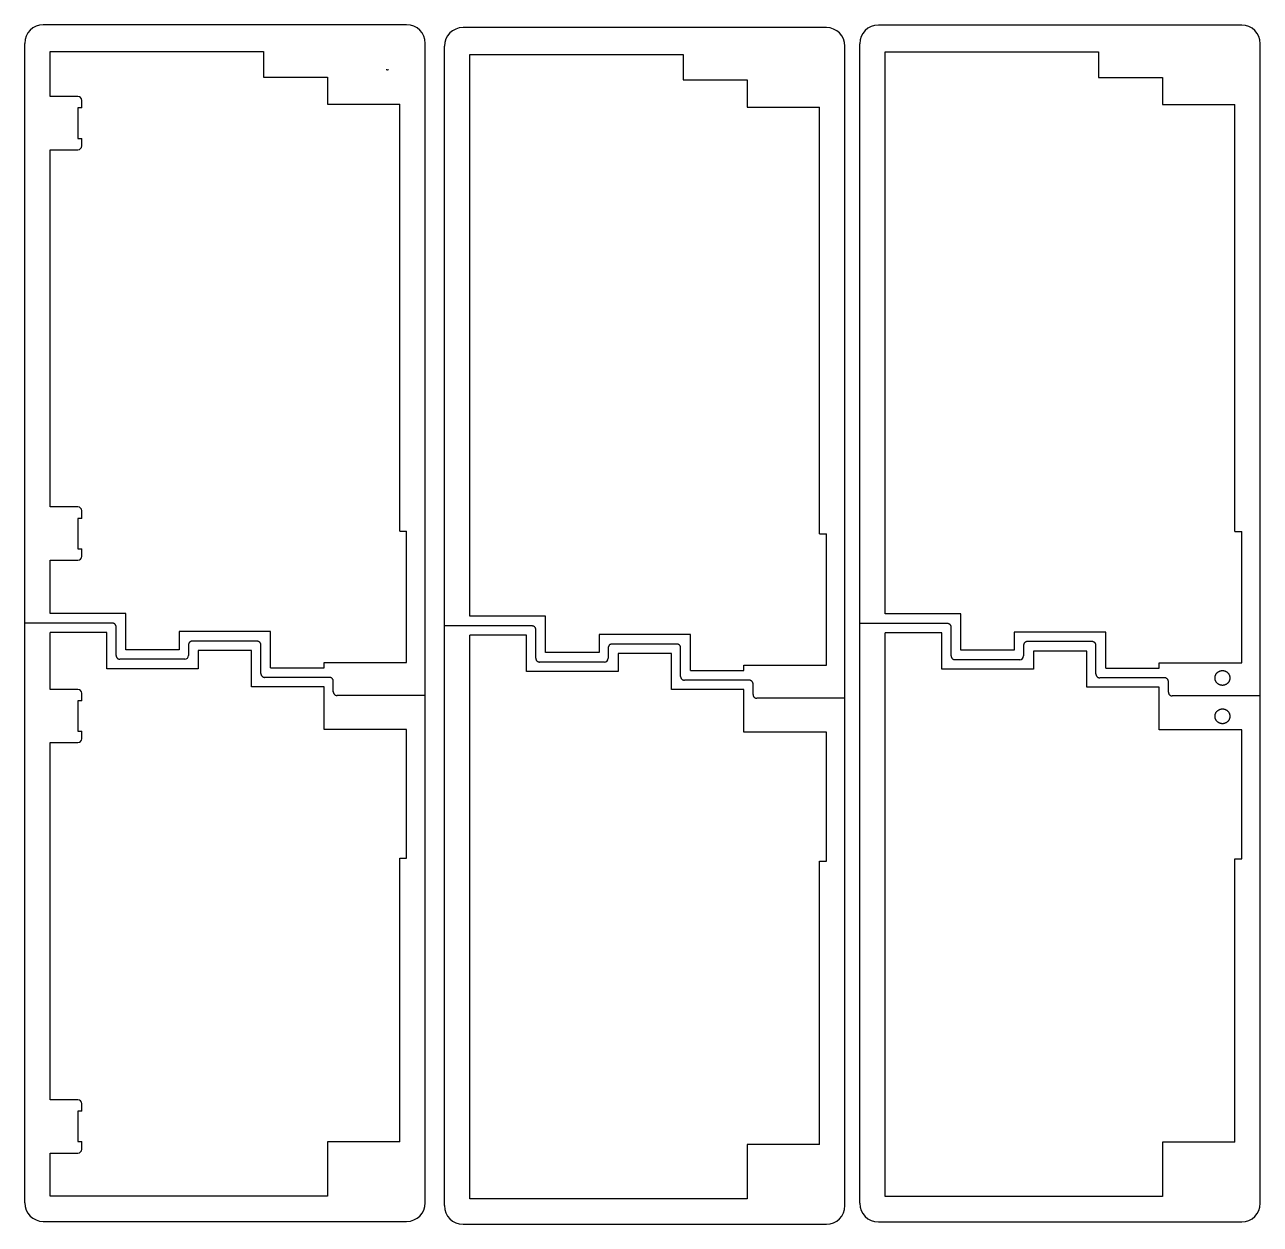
# Model space of a CAD drawing. Extents: x 13 to 658, y -398 to -13.
# Drawn here: x 333.2 to 658.4, y -329.5 to -13.8 of the extents above; entities that cross this region are included whole.
import ezdxf

# ---------------------------------------------------------------- set-up
doc = ezdxf.new("R2010")
doc.units = 0
doc.layers.add('BLACK', color=7, linetype='CONTINUOUS')

msp = doc.modelspace()

# ---------------------------------------------------------------- linework, layer by layer
at = {"layer": 'BLACK', "linetype": 'CONTINUOUS'}
for p, q in [((433.746, -13.81), (338.146, -13.81)), ((544.205, -14.554), (448.605, -14.554)), ((653.503, -13.919), (557.903, -13.919)), ((333.246, -171.259), (333.246, -18.71)), ((438.646, -190.309), (438.646, -18.71)), ((443.705, -172.003), (443.705, -19.454)), ((549.105, -191.053), (549.105, -19.454)), ((553.003, -171.368), (553.003, -18.819)), ((658.403, -190.418), (658.403, -18.819)), ((339.921, -20.861), (396.066, -20.861)), ((339.921, -32.712), (339.921, -20.861)), ((396.066, -20.861), (396.066, -27.582)), ((450.38, -169.481), (450.38, -21.605)), ((450.38, -21.605), (506.525, -21.605)), ((506.525, -21.605), (506.525, -28.326)), ((559.678, -168.846), (559.678, -20.97)), ((559.678, -20.97), (615.823, -20.97)), ((615.823, -20.97), (615.823, -27.691)), ((428.485, -25.719), (428.395, -25.708)), ((428.581, -25.726), (428.485, -25.719)), ((428.68, -25.729), (428.581, -25.726)), ((428.697, -25.729), (428.68, -25.729)), ((428.797, -25.725), (428.697, -25.729)), ((428.889, -25.718), (428.797, -25.725)), ((428.978, -25.706), (428.889, -25.718)), ((396.066, -27.582), (412.919, -27.582)), ((412.919, -27.582), (412.919, -34.724)), ((506.525, -28.326), (523.378, -28.326)), ((523.378, -28.326), (523.378, -35.468)), ((615.823, -27.691), (632.676, -27.691)), ((632.676, -27.691), (632.676, -34.833)), ((347.246, -32.712), (339.921, -32.712)), ((348.246, -35.712), (347.246, -35.712)), ((347.246, -35.712), (347.246, -43.712)), ((348.246, -35.712), (348.246, -33.712)), ((412.919, -34.724), (431.969, -34.724)), ((431.969, -147.071), (431.969, -34.724)), ((523.378, -35.468), (542.428, -35.468)), ((542.428, -147.815), (542.428, -35.468)), ((632.676, -34.833), (651.726, -34.833)), ((651.726, -147.18), (651.726, -34.833)), ((347.246, -43.712), (348.246, -43.712)), ((348.246, -45.712), (348.246, -43.712)), ((339.921, -140.712), (339.921, -46.712)), ((339.921, -46.712), (347.246, -46.712)), ((347.246, -140.712), (339.921, -140.712)), ((348.246, -143.712), (348.246, -141.712)), ((348.246, -143.712), (347.246, -143.712)), ((347.246, -143.712), (347.246, -151.712)), ((431.969, -147.071), (433.746, -147.071)), ((433.746, -181.618), (433.746, -147.071)), ((542.428, -147.815), (544.205, -147.815)), ((544.205, -182.362), (544.205, -147.815)), ((651.726, -147.18), (653.503, -147.18)), ((653.503, -181.727), (653.503, -147.18)), ((347.246, -151.712), (348.246, -151.712)), ((348.246, -153.712), (348.246, -151.712)), ((339.921, -154.712), (347.246, -154.712)), ((339.921, -168.737), (339.921, -154.712)), ((359.871, -168.737), (339.921, -168.737)), ((359.871, -178.262), (359.871, -168.737)), ((579.628, -168.846), (559.678, -168.846)), ((579.628, -178.371), (579.628, -168.846)), ((356.3, -171.259), (333.246, -171.259)), ((333.246, -323.812), (333.246, -171.259)), ((356.362, -171.258), (356.301, -171.256)), ((356.453, -171.268), (356.362, -171.258)), ((356.537, -171.284), (356.453, -171.268)), ((356.617, -171.307), (356.537, -171.284)), ((356.69, -171.335), (356.617, -171.307)), ((356.758, -171.367), (356.69, -171.335)), ((356.825, -171.404), (356.758, -171.367)), ((356.887, -171.446), (356.825, -171.404)), ((356.947, -171.493), (356.887, -171.446)), ((357, -171.541), (356.947, -171.493)), ((357.049, -171.593), (357, -171.541)), ((357.095, -171.648), (357.049, -171.593)), ((357.137, -171.707), (357.095, -171.648)), ((357.176, -171.771), (357.137, -171.707)), ((357.21, -171.84), (357.176, -171.771)), ((357.24, -171.911), (357.21, -171.84)), ((357.264, -171.987), (357.24, -171.911)), ((357.284, -172.069), (357.264, -171.987)), ((357.296, -172.157), (357.284, -172.069)), ((357.301, -172.256), (357.296, -172.157)), ((357.301, -179.783), (357.301, -172.257)), ((443.705, -324.556), (443.705, -172.003)), ((466.76, -172.003), (443.705, -172.003)), ((470.33, -169.481), (450.38, -169.481)), ((466.821, -172.002), (466.76, -172)), ((466.912, -172.012), (466.821, -172.002)), ((466.996, -172.028), (466.912, -172.012)), ((467.076, -172.051), (466.996, -172.028)), ((467.149, -172.079), (467.076, -172.051)), ((467.218, -172.111), (467.149, -172.079)), ((467.284, -172.148), (467.218, -172.111)), ((467.346, -172.19), (467.284, -172.148)), ((467.406, -172.237), (467.346, -172.19)), ((467.459, -172.285), (467.406, -172.237)), ((467.509, -172.337), (467.459, -172.285)), ((470.33, -179.006), (470.33, -169.481)), ((553.003, -323.921), (553.003, -171.368)), ((576.058, -171.368), (553.003, -171.368)), ((576.119, -171.367), (576.059, -171.365)), ((576.21, -171.377), (576.119, -171.367)), ((576.294, -171.393), (576.21, -171.377)), ((576.374, -171.416), (576.294, -171.393)), ((576.447, -171.444), (576.374, -171.416)), ((576.516, -171.476), (576.447, -171.444)), ((576.582, -171.513), (576.516, -171.476)), ((576.644, -171.555), (576.582, -171.513)), ((576.704, -171.602), (576.644, -171.555)), ((576.757, -171.65), (576.704, -171.602)), ((576.807, -171.702), (576.757, -171.65)), ((576.852, -171.757), (576.807, -171.702)), ((576.894, -171.816), (576.852, -171.757)), ((576.933, -171.88), (576.894, -171.816)), ((576.968, -171.949), (576.933, -171.88)), ((576.997, -172.02), (576.968, -171.949)), ((577.022, -172.096), (576.997, -172.02)), ((577.041, -172.178), (577.022, -172.096)), ((577.054, -172.266), (577.041, -172.178)), ((577.059, -172.365), (577.054, -172.266)), ((354.869, -173.737), (339.921, -173.737)), ((339.921, -188.712), (339.921, -173.737)), ((354.869, -183.262), (354.869, -173.737)), ((373.919, -173.5), (373.919, -178.262)), ((397.971, -173.5), (373.919, -173.5)), ((397.971, -183.025), (397.971, -173.5)), ((450.38, -322.781), (450.38, -174.481)), ((465.328, -174.481), (450.38, -174.481)), ((465.328, -184.006), (465.328, -174.481)), ((467.554, -172.392), (467.509, -172.337)), ((467.596, -172.451), (467.554, -172.392)), ((467.635, -172.515), (467.596, -172.451)), ((467.67, -172.584), (467.635, -172.515)), ((467.699, -172.655), (467.67, -172.584)), ((467.724, -172.731), (467.699, -172.655)), ((467.743, -172.813), (467.724, -172.731)), ((467.756, -172.901), (467.743, -172.813)), ((467.76, -173), (467.756, -172.901)), ((467.76, -180.527), (467.76, -173.001)), ((508.43, -174.244), (484.378, -174.244)), ((484.378, -174.244), (484.378, -179.006)), ((508.43, -183.769), (508.43, -174.244)), ((559.678, -322.146), (559.678, -173.846)), ((574.626, -173.846), (559.678, -173.846)), ((574.626, -183.371), (574.626, -173.846)), ((577.059, -179.892), (577.059, -172.366)), ((617.728, -173.609), (593.676, -173.609)), ((593.676, -173.609), (593.676, -178.371)), ((617.728, -183.134), (617.728, -173.609)), ((373.919, -178.262), (359.871, -178.262)), ((376.348, -177.022), (376.348, -179.784)), ((376.351, -176.955), (376.349, -177.02)), ((376.361, -176.864), (376.351, -176.955)), ((376.377, -176.78), (376.361, -176.864)), ((376.401, -176.7), (376.377, -176.78)), ((376.429, -176.626), (376.401, -176.7)), ((376.462, -176.558), (376.429, -176.626)), ((376.498, -176.494), (376.462, -176.558)), ((376.539, -176.433), (376.498, -176.494)), ((376.584, -176.376), (376.539, -176.433)), ((376.632, -176.323), (376.584, -176.376)), ((376.683, -176.274), (376.632, -176.323)), ((376.739, -176.227), (376.683, -176.274)), ((376.799, -176.185), (376.739, -176.227)), ((376.863, -176.146), (376.799, -176.185)), ((376.93, -176.112), (376.863, -176.146)), ((377.002, -176.082), (376.93, -176.112)), ((377.08, -176.057), (377.002, -176.082)), ((377.161, -176.038), (377.08, -176.057)), ((377.252, -176.025), (377.161, -176.038)), ((377.349, -176.02), (377.252, -176.025)), ((394.4, -176.021), (377.347, -176.021)), ((378.921, -178.499), (378.921, -183.262)), ((392.969, -178.499), (378.921, -178.499)), ((392.969, -188.024), (392.969, -178.499)), ((394.462, -176.022), (394.401, -176.02)), ((394.553, -176.032), (394.462, -176.022)), ((394.637, -176.048), (394.553, -176.032)), ((394.717, -176.071), (394.637, -176.048)), ((394.79, -176.099), (394.717, -176.071)), ((394.859, -176.131), (394.79, -176.099)), ((394.925, -176.168), (394.859, -176.131)), ((394.987, -176.21), (394.925, -176.168)), ((395.047, -176.257), (394.987, -176.21)), ((395.1, -176.305), (395.047, -176.257)), ((395.149, -176.357), (395.1, -176.305)), ((395.195, -176.412), (395.149, -176.357)), ((395.237, -176.471), (395.195, -176.412)), ((395.276, -176.535), (395.237, -176.471)), ((395.311, -176.604), (395.276, -176.535)), ((395.34, -176.675), (395.311, -176.604)), ((395.365, -176.751), (395.34, -176.675)), ((395.384, -176.833), (395.365, -176.751)), ((395.397, -176.921), (395.384, -176.833)), ((395.401, -177.02), (395.397, -176.921)), ((395.401, -184.548), (395.401, -177.022)), ((486.807, -177.766), (486.807, -180.528)), ((486.81, -177.699), (486.808, -177.764)), ((486.82, -177.608), (486.81, -177.699)), ((486.837, -177.524), (486.82, -177.608)), ((486.86, -177.444), (486.837, -177.524)), ((486.889, -177.37), (486.86, -177.444)), ((486.921, -177.302), (486.889, -177.37)), ((486.958, -177.238), (486.921, -177.302)), ((486.999, -177.177), (486.958, -177.238)), ((487.043, -177.12), (486.999, -177.177)), ((487.091, -177.067), (487.043, -177.12)), ((487.143, -177.018), (487.091, -177.067)), ((487.198, -176.971), (487.143, -177.018)), ((487.258, -176.929), (487.198, -176.971)), ((487.323, -176.89), (487.258, -176.929)), ((487.389, -176.856), (487.323, -176.89)), ((487.462, -176.826), (487.389, -176.856)), ((487.539, -176.801), (487.462, -176.826)), ((487.621, -176.782), (487.539, -176.801)), ((487.711, -176.769), (487.621, -176.782)), ((487.808, -176.764), (487.711, -176.769)), ((504.86, -176.765), (487.806, -176.765)), ((504.921, -176.766), (504.861, -176.764)), ((505.012, -176.776), (504.921, -176.766)), ((505.096, -176.792), (505.012, -176.776)), ((505.176, -176.815), (505.096, -176.792)), ((505.249, -176.843), (505.176, -176.815)), ((505.318, -176.875), (505.249, -176.843)), ((505.384, -176.912), (505.318, -176.875)), ((505.446, -176.954), (505.384, -176.912)), ((505.506, -177.001), (505.446, -176.954)), ((505.559, -177.049), (505.506, -177.001)), ((505.609, -177.101), (505.559, -177.049)), ((505.654, -177.156), (505.609, -177.101)), ((505.696, -177.215), (505.654, -177.156)), ((505.735, -177.279), (505.696, -177.215)), ((505.77, -177.348), (505.735, -177.279)), ((505.799, -177.419), (505.77, -177.348)), ((505.824, -177.495), (505.799, -177.419)), ((505.843, -177.577), (505.824, -177.495)), ((505.856, -177.665), (505.843, -177.577)), ((505.861, -177.764), (505.856, -177.665)), ((505.86, -185.292), (505.86, -177.766)), ((593.676, -178.371), (579.628, -178.371)), ((596.105, -177.131), (596.105, -179.893)), ((596.108, -177.064), (596.106, -177.129)), ((596.118, -176.973), (596.108, -177.064)), ((596.135, -176.889), (596.118, -176.973)), ((596.158, -176.809), (596.135, -176.889)), ((596.187, -176.735), (596.158, -176.809)), ((596.219, -176.667), (596.187, -176.735)), ((596.256, -176.603), (596.219, -176.667)), ((596.297, -176.542), (596.256, -176.603)), ((596.342, -176.485), (596.297, -176.542)), ((596.39, -176.432), (596.342, -176.485)), ((596.441, -176.383), (596.39, -176.432)), ((596.497, -176.336), (596.441, -176.383)), ((596.557, -176.294), (596.497, -176.336)), ((596.621, -176.255), (596.557, -176.294)), ((596.687, -176.221), (596.621, -176.255)), ((596.76, -176.191), (596.687, -176.221)), ((596.837, -176.166), (596.76, -176.191)), ((596.919, -176.147), (596.837, -176.166)), ((597.009, -176.134), (596.919, -176.147)), ((597.106, -176.129), (597.009, -176.134)), ((614.158, -176.13), (597.104, -176.13)), ((598.678, -178.608), (598.678, -183.371)), ((612.726, -178.608), (598.678, -178.608)), ((612.726, -188.133), (612.726, -178.608)), ((614.219, -176.131), (614.159, -176.129)), ((614.31, -176.141), (614.219, -176.131)), ((614.394, -176.157), (614.31, -176.141)), ((614.474, -176.18), (614.394, -176.157)), ((614.547, -176.208), (614.474, -176.18)), ((614.616, -176.24), (614.547, -176.208)), ((614.682, -176.277), (614.616, -176.24)), ((614.744, -176.319), (614.682, -176.277)), ((614.804, -176.366), (614.744, -176.319)), ((614.857, -176.414), (614.804, -176.366)), ((614.907, -176.466), (614.857, -176.414)), ((614.952, -176.521), (614.907, -176.466)), ((614.994, -176.58), (614.952, -176.521)), ((615.033, -176.644), (614.994, -176.58)), ((615.068, -176.713), (615.033, -176.644)), ((615.097, -176.784), (615.068, -176.713)), ((615.122, -176.86), (615.097, -176.784)), ((615.141, -176.942), (615.122, -176.86)), ((615.154, -177.03), (615.141, -176.942)), ((615.159, -177.129), (615.154, -177.03)), ((615.159, -184.657), (615.159, -177.131)), ((357.301, -179.781), (357.306, -179.878)), ((357.306, -179.878), (357.318, -179.967)), ((357.318, -179.967), (357.337, -180.048)), ((357.337, -180.048), (357.361, -180.124)), ((357.361, -180.124), (357.39, -180.195)), ((357.39, -180.195), (357.425, -180.264)), ((357.425, -180.264), (357.463, -180.327)), ((357.463, -180.327), (357.505, -180.386)), ((357.505, -180.386), (357.55, -180.442)), ((357.55, -180.442), (357.599, -180.494)), ((357.599, -180.494), (357.652, -180.542)), ((357.652, -180.542), (357.708, -180.587)), ((357.708, -180.587), (357.768, -180.628)), ((357.768, -180.628), (357.833, -180.665)), ((357.833, -180.665), (357.904, -180.699)), ((357.904, -180.699), (357.976, -180.727)), ((357.976, -180.727), (358.054, -180.751)), ((358.054, -180.751), (358.137, -180.768)), ((358.137, -180.768), (358.233, -180.779)), ((358.233, -180.779), (358.301, -180.781)), ((375.348, -180.784), (358.299, -180.784)), ((412.019, -183.025), (412.019, -181.618)), ((412.019, -181.618), (433.746, -181.618)), ((467.76, -180.525), (467.765, -180.622)), ((467.765, -180.622), (467.778, -180.711)), ((467.778, -180.711), (467.796, -180.792)), ((467.796, -180.792), (467.821, -180.868)), ((467.821, -180.868), (467.85, -180.939)), ((467.85, -180.939), (467.885, -181.008)), ((467.885, -181.008), (467.923, -181.071)), ((467.923, -181.071), (467.964, -181.13)), ((467.964, -181.13), (468.01, -181.186)), ((468.01, -181.186), (468.058, -181.238)), ((468.058, -181.238), (468.111, -181.286)), ((468.111, -181.286), (468.168, -181.331)), ((468.168, -181.331), (468.228, -181.372)), ((468.228, -181.372), (468.292, -181.409)), ((468.292, -181.409), (468.363, -181.443)), ((468.363, -181.443), (468.436, -181.471)), ((468.436, -181.471), (468.513, -181.495)), ((468.513, -181.495), (468.597, -181.512)), ((468.597, -181.512), (468.692, -181.523)), ((468.692, -181.523), (468.76, -181.525)), ((485.807, -181.528), (468.759, -181.528)), ((484.378, -179.006), (470.33, -179.006)), ((503.428, -179.243), (489.38, -179.243)), ((489.38, -179.243), (489.38, -184.006)), ((503.428, -188.768), (503.428, -179.243)), ((577.059, -179.89), (577.063, -179.987)), ((577.063, -179.987), (577.076, -180.076)), ((577.076, -180.076), (577.095, -180.157)), ((577.095, -180.157), (577.119, -180.233)), ((577.119, -180.233), (577.148, -180.304)), ((577.148, -180.304), (577.183, -180.373)), ((577.183, -180.373), (577.221, -180.436)), ((577.221, -180.436), (577.262, -180.495)), ((577.262, -180.495), (577.308, -180.551)), ((577.308, -180.551), (577.357, -180.603)), ((577.357, -180.603), (577.409, -180.651)), ((577.409, -180.651), (577.466, -180.696)), ((577.466, -180.696), (577.526, -180.737)), ((577.526, -180.737), (577.59, -180.774)), ((577.59, -180.774), (577.661, -180.808)), ((577.661, -180.808), (577.734, -180.836)), ((577.734, -180.836), (577.811, -180.86)), ((577.811, -180.86), (577.895, -180.877)), ((577.895, -180.877), (577.991, -180.888)), ((577.991, -180.888), (578.059, -180.89)), ((595.105, -180.893), (578.057, -180.893)), ((631.776, -183.134), (631.776, -181.727)), ((631.776, -181.727), (653.503, -181.727)), ((378.921, -183.262), (354.869, -183.262)), ((395.401, -184.545), (395.406, -184.642)), ((395.406, -184.642), (395.418, -184.731)), ((395.418, -184.731), (395.437, -184.812)), ((395.437, -184.812), (395.462, -184.888)), ((395.462, -184.888), (395.491, -184.959)), ((395.491, -184.959), (395.525, -185.028)), ((395.525, -185.028), (395.563, -185.091)), ((395.563, -185.091), (395.605, -185.15)), ((395.605, -185.15), (395.651, -185.206)), ((395.651, -185.206), (395.699, -185.258)), ((395.699, -185.258), (395.752, -185.306)), ((395.752, -185.306), (395.808, -185.351)), ((397.971, -183.025), (412.019, -183.025)), ((489.38, -184.006), (465.328, -184.006)), ((505.861, -185.289), (505.865, -185.386)), ((508.43, -183.769), (522.478, -183.769)), ((522.478, -183.769), (522.478, -182.362)), ((522.478, -182.362), (544.205, -182.362)), ((598.678, -183.371), (574.626, -183.371)), ((615.159, -184.654), (615.163, -184.751)), ((615.163, -184.751), (615.176, -184.84)), ((615.176, -184.84), (615.195, -184.921)), ((615.195, -184.921), (615.219, -184.997)), ((615.219, -184.997), (615.248, -185.068)), ((615.248, -185.068), (615.283, -185.137)), ((615.283, -185.137), (615.321, -185.2)), ((615.321, -185.2), (615.362, -185.259)), ((615.362, -185.259), (615.408, -185.315)), ((615.408, -185.315), (615.457, -185.367)), ((617.728, -183.134), (631.776, -183.134)), ((646.507, -185.419), (646.522, -185.331)), ((646.522, -185.331), (646.54, -185.248)), ((646.54, -185.248), (646.561, -185.167)), ((646.561, -185.167), (646.585, -185.087)), ((646.585, -185.087), (646.611, -185.013)), ((646.611, -185.013), (646.64, -184.941)), ((646.64, -184.941), (646.671, -184.871)), ((646.671, -184.871), (646.704, -184.803)), ((646.704, -184.803), (646.743, -184.732)), ((646.743, -184.732), (646.749, -184.723)), ((646.749, -184.723), (646.787, -184.659)), ((646.787, -184.659), (646.827, -184.598)), ((646.827, -184.598), (646.869, -184.539)), ((646.869, -184.539), (646.913, -184.481)), ((646.913, -184.481), (646.959, -184.426)), ((646.959, -184.426), (647.01, -184.369)), ((647.01, -184.369), (647.059, -184.318)), ((647.059, -184.318), (647.111, -184.269)), ((647.111, -184.269), (647.167, -184.218)), ((647.167, -184.218), (647.222, -184.173)), ((647.222, -184.173), (647.278, -184.129)), ((647.278, -184.129), (647.338, -184.087)), ((647.338, -184.087), (647.399, -184.047)), ((647.399, -184.047), (647.47, -184.005)), ((647.47, -184.005), (647.538, -183.968)), ((647.538, -183.968), (647.606, -183.934)), ((647.606, -183.934), (647.677, -183.902)), ((647.677, -183.902), (647.75, -183.873)), ((647.75, -183.873), (647.825, -183.846)), ((647.825, -183.846), (647.902, -183.822)), ((647.902, -183.822), (647.982, -183.802)), ((647.982, -183.802), (648.067, -183.783)), ((648.067, -183.783), (648.154, -183.768)), ((648.154, -183.768), (648.25, -183.757)), ((648.25, -183.757), (648.345, -183.75)), ((648.345, -183.75), (648.437, -183.748)), ((648.437, -183.748), (648.535, -183.75)), ((648.535, -183.75), (648.633, -183.757)), ((648.633, -183.757), (648.723, -183.769)), ((648.723, -183.769), (648.811, -183.784)), ((648.811, -183.784), (648.895, -183.802)), ((648.895, -183.802), (648.974, -183.823)), ((648.974, -183.823), (649.051, -183.847)), ((649.051, -183.847), (649.126, -183.873)), ((649.126, -183.873), (649.198, -183.902)), ((649.198, -183.902), (649.272, -183.935)), ((649.272, -183.935), (649.339, -183.969)), ((649.339, -183.969), (649.404, -184.004)), ((649.404, -184.004), (649.47, -184.044)), ((649.47, -184.044), (649.532, -184.084)), ((649.532, -184.084), (649.592, -184.126)), ((649.592, -184.126), (649.65, -184.17)), ((649.65, -184.17), (649.705, -184.216)), ((649.705, -184.216), (649.758, -184.263)), ((649.758, -184.263), (649.811, -184.314)), ((649.811, -184.314), (649.861, -184.365)), ((649.861, -184.365), (649.909, -184.418)), ((649.909, -184.418), (649.955, -184.474)), ((649.955, -184.474), (649.999, -184.53)), ((649.999, -184.53), (650.042, -184.589)), ((650.042, -184.589), (650.083, -184.652)), ((650.083, -184.652), (650.123, -184.718)), ((650.123, -184.718), (650.126, -184.723)), ((650.126, -184.723), (650.162, -184.788)), ((650.162, -184.788), (650.196, -184.855)), ((650.196, -184.855), (650.228, -184.924)), ((650.228, -184.924), (650.257, -184.997)), ((650.257, -184.997), (650.285, -185.074)), ((650.285, -185.074), (650.309, -185.151)), ((650.309, -185.151), (650.331, -185.23)), ((650.331, -185.23), (650.349, -185.314)), ((650.349, -185.314), (650.364, -185.4)), ((412.019, -188.024), (392.969, -188.024)), ((395.808, -185.351), (395.868, -185.392)), ((395.868, -185.392), (395.933, -185.429)), ((395.933, -185.429), (396.004, -185.463)), ((396.004, -185.463), (396.077, -185.492)), ((396.077, -185.492), (396.154, -185.515)), ((396.154, -185.515), (396.237, -185.532)), ((396.237, -185.532), (396.333, -185.543)), ((396.333, -185.543), (396.401, -185.545)), ((413.45, -185.546), (396.399, -185.546)), ((412.019, -199.261), (412.019, -188.024)), ((413.512, -185.547), (413.451, -185.545)), ((413.603, -185.557), (413.512, -185.547)), ((413.687, -185.573), (413.603, -185.557)), ((413.767, -185.596), (413.687, -185.573)), ((413.84, -185.624), (413.767, -185.596)), ((413.909, -185.656), (413.84, -185.624)), ((413.975, -185.693), (413.909, -185.656)), ((414.037, -185.735), (413.975, -185.693)), ((414.097, -185.782), (414.037, -185.735)), ((414.15, -185.83), (414.097, -185.782)), ((414.199, -185.882), (414.15, -185.83)), ((414.245, -185.937), (414.199, -185.882)), ((414.287, -185.996), (414.245, -185.937)), ((414.326, -186.06), (414.287, -185.996)), ((414.361, -186.129), (414.326, -186.06)), ((414.39, -186.2), (414.361, -186.129)), ((414.415, -186.276), (414.39, -186.2)), ((414.434, -186.358), (414.415, -186.276)), ((414.446, -186.446), (414.434, -186.358)), ((414.451, -186.545), (414.446, -186.446)), ((414.451, -189.308), (414.451, -186.547)), ((505.865, -185.386), (505.878, -185.475)), ((505.878, -185.475), (505.897, -185.556)), ((505.897, -185.556), (505.921, -185.632)), ((505.921, -185.632), (505.95, -185.703)), ((505.95, -185.703), (505.985, -185.772)), ((505.985, -185.772), (506.023, -185.835)), ((506.023, -185.835), (506.064, -185.894)), ((506.064, -185.894), (506.11, -185.95)), ((506.11, -185.95), (506.159, -186.002)), ((506.159, -186.002), (506.211, -186.05)), ((506.211, -186.05), (506.268, -186.095)), ((506.268, -186.095), (506.328, -186.136)), ((506.328, -186.136), (506.392, -186.173)), ((506.392, -186.173), (506.463, -186.207)), ((506.463, -186.207), (506.536, -186.236)), ((506.536, -186.236), (506.613, -186.259)), ((506.613, -186.259), (506.697, -186.276)), ((506.697, -186.276), (506.793, -186.287)), ((506.793, -186.287), (506.861, -186.289)), ((523.91, -186.29), (506.859, -186.29)), ((523.971, -186.291), (523.911, -186.289)), ((524.062, -186.301), (523.971, -186.291)), ((524.146, -186.317), (524.062, -186.301)), ((524.226, -186.34), (524.146, -186.317)), ((524.299, -186.368), (524.226, -186.34)), ((524.368, -186.4), (524.299, -186.368)), ((524.434, -186.437), (524.368, -186.4)), ((524.496, -186.479), (524.434, -186.437)), ((524.556, -186.526), (524.496, -186.479)), ((524.609, -186.574), (524.556, -186.526)), ((524.659, -186.626), (524.609, -186.574)), ((524.704, -186.681), (524.659, -186.626)), ((524.746, -186.74), (524.704, -186.681)), ((524.785, -186.804), (524.746, -186.74)), ((524.82, -186.873), (524.785, -186.804)), ((524.849, -186.944), (524.82, -186.873)), ((524.874, -187.02), (524.849, -186.944)), ((524.893, -187.102), (524.874, -187.02)), ((524.906, -187.19), (524.893, -187.102)), ((524.911, -187.289), (524.906, -187.19)), ((524.91, -190.052), (524.91, -187.291)), ((631.776, -188.133), (612.726, -188.133)), ((615.457, -185.367), (615.509, -185.415)), ((615.509, -185.415), (615.566, -185.46)), ((615.566, -185.46), (615.626, -185.501)), ((615.626, -185.501), (615.69, -185.538)), ((615.69, -185.538), (615.761, -185.572)), ((615.761, -185.572), (615.834, -185.601)), ((615.834, -185.601), (615.911, -185.624)), ((615.911, -185.624), (615.995, -185.641)), ((615.995, -185.641), (616.091, -185.652)), ((616.091, -185.652), (616.159, -185.654)), ((633.208, -185.655), (616.157, -185.655)), ((631.776, -199.37), (631.776, -188.133)), ((633.269, -185.656), (633.209, -185.654)), ((633.36, -185.666), (633.269, -185.656)), ((633.444, -185.682), (633.36, -185.666)), ((633.524, -185.705), (633.444, -185.682)), ((633.597, -185.733), (633.524, -185.705)), ((633.666, -185.765), (633.597, -185.733)), ((633.732, -185.802), (633.666, -185.765)), ((633.794, -185.844), (633.732, -185.802)), ((633.854, -185.891), (633.794, -185.844)), ((633.907, -185.939), (633.854, -185.891)), ((633.957, -185.991), (633.907, -185.939)), ((634.002, -186.046), (633.957, -185.991)), ((634.044, -186.105), (634.002, -186.046)), ((634.083, -186.169), (634.044, -186.105)), ((634.118, -186.238), (634.083, -186.169)), ((634.147, -186.309), (634.118, -186.238)), ((634.172, -186.385), (634.147, -186.309)), ((634.191, -186.467), (634.172, -186.385)), ((634.204, -186.555), (634.191, -186.467)), ((634.209, -186.654), (634.204, -186.555)), ((634.209, -189.417), (634.209, -186.656)), ((646.487, -185.706), (646.489, -185.608)), ((646.49, -185.807), (646.487, -185.706)), ((646.489, -185.608), (646.496, -185.514)), ((646.498, -185.902), (646.49, -185.807)), ((646.496, -185.514), (646.507, -185.419)), ((646.51, -185.992), (646.498, -185.902)), ((646.526, -186.082), (646.51, -185.992)), ((646.544, -186.165), (646.526, -186.082)), ((646.566, -186.245), (646.544, -186.165)), ((646.59, -186.321), (646.566, -186.245)), ((646.617, -186.397), (646.59, -186.321)), ((646.647, -186.471), (646.617, -186.397)), ((646.679, -186.541), (646.647, -186.471)), ((646.713, -186.608), (646.679, -186.541)), ((646.749, -186.673), (646.713, -186.608)), ((646.754, -186.682), (646.749, -186.673)), ((646.792, -186.745), (646.754, -186.682)), ((646.833, -186.806), (646.792, -186.745)), ((646.875, -186.865), (646.833, -186.806)), ((646.919, -186.922), (646.875, -186.865)), ((646.966, -186.977), (646.919, -186.922)), ((647.015, -187.032), (646.966, -186.977)), ((647.065, -187.083), (647.015, -187.032)), ((647.117, -187.132), (647.065, -187.083)), ((647.17, -187.18), (647.117, -187.132)), ((647.225, -187.225), (647.17, -187.18)), ((647.283, -187.269), (647.225, -187.225)), ((647.342, -187.311), (647.283, -187.269)), ((647.402, -187.35), (647.342, -187.311)), ((647.468, -187.39), (647.402, -187.35)), ((647.534, -187.426), (647.468, -187.39)), ((647.601, -187.459), (647.534, -187.426)), ((647.671, -187.491), (647.601, -187.459)), ((647.743, -187.52), (647.671, -187.491)), ((647.817, -187.547), (647.743, -187.52)), ((647.897, -187.571), (647.817, -187.547)), ((647.978, -187.593), (647.897, -187.571)), ((648.063, -187.611), (647.978, -187.593)), ((648.152, -187.627), (648.063, -187.611)), ((648.242, -187.638), (648.152, -187.627)), ((648.339, -187.645), (648.242, -187.638)), ((648.437, -187.648), (648.339, -187.645)), ((648.442, -187.648), (648.437, -187.648)), ((648.541, -187.645), (648.442, -187.648)), ((648.635, -187.638), (648.541, -187.645)), ((648.724, -187.626), (648.635, -187.638)), ((648.811, -187.612), (648.724, -187.626)), ((648.895, -187.593), (648.811, -187.612)), ((648.976, -187.572), (648.895, -187.593)), ((649.054, -187.548), (648.976, -187.572)), ((649.128, -187.521), (649.054, -187.548)), ((649.2, -187.492), (649.128, -187.521)), ((649.275, -187.458), (649.2, -187.492)), ((649.342, -187.425), (649.275, -187.458)), ((649.408, -187.389), (649.342, -187.425)), ((649.471, -187.351), (649.408, -187.389)), ((649.532, -187.311), (649.471, -187.351)), ((649.591, -187.27), (649.532, -187.311)), ((649.648, -187.226), (649.591, -187.27)), ((649.703, -187.181), (649.648, -187.226)), ((649.757, -187.134), (649.703, -187.181)), ((649.811, -187.082), (649.757, -187.134)), ((649.861, -187.031), (649.811, -187.082)), ((649.908, -186.978), (649.861, -187.031)), ((649.954, -186.923), (649.908, -186.978)), ((650.004, -186.859), (649.954, -186.923)), ((650.047, -186.799), (650.004, -186.859)), ((650.087, -186.738), (650.047, -186.799)), ((650.126, -186.673), (650.087, -186.738)), ((650.133, -186.661), (650.126, -186.673)), ((650.17, -186.593), (650.133, -186.661)), ((650.204, -186.524), (650.17, -186.593)), ((650.235, -186.454), (650.204, -186.524)), ((650.264, -186.381), (650.235, -186.454)), ((650.29, -186.306), (650.264, -186.381)), ((650.314, -186.229), (650.29, -186.306)), ((650.335, -186.147), (650.314, -186.229)), ((650.353, -186.064), (650.335, -186.147)), ((650.367, -185.978), (650.353, -186.064)), ((650.364, -185.4), (650.377, -185.494)), ((650.378, -185.887), (650.367, -185.978)), ((650.377, -185.494), (650.384, -185.588)), ((650.385, -185.791), (650.378, -185.887)), ((650.384, -185.588), (650.387, -185.687)), ((650.387, -185.687), (650.385, -185.791)), ((347.246, -188.712), (339.921, -188.712)), ((348.246, -191.712), (347.246, -191.712)), ((347.246, -191.712), (347.246, -199.712)), ((348.246, -191.712), (348.246, -189.712)), ((414.451, -189.306), (414.456, -189.403)), ((414.456, -189.403), (414.469, -189.492)), ((414.469, -189.492), (414.487, -189.573)), ((414.487, -189.573), (414.511, -189.649)), ((414.511, -189.649), (414.541, -189.72)), ((414.541, -189.72), (414.575, -189.789)), ((414.575, -189.789), (414.613, -189.852)), ((414.613, -189.852), (414.655, -189.911)), ((414.655, -189.911), (414.701, -189.967)), ((414.701, -189.967), (414.749, -190.019)), ((414.749, -190.019), (414.802, -190.067)), ((414.802, -190.067), (414.858, -190.112)), ((414.858, -190.112), (414.918, -190.153)), ((414.918, -190.153), (414.983, -190.19)), ((414.983, -190.19), (415.054, -190.224)), ((415.054, -190.224), (415.127, -190.252)), ((415.127, -190.252), (415.204, -190.276)), ((415.204, -190.276), (415.287, -190.293)), ((415.287, -190.293), (415.383, -190.304)), ((415.383, -190.304), (415.451, -190.306)), ((438.646, -190.309), (415.449, -190.309)), ((438.646, -323.812), (438.646, -190.309)), ((522.478, -188.768), (503.428, -188.768)), ((522.478, -200.005), (522.478, -188.768)), ((524.911, -190.05), (524.915, -190.147)), ((524.915, -190.147), (524.928, -190.236)), ((524.928, -190.236), (524.947, -190.317)), ((524.947, -190.317), (524.971, -190.393)), ((524.971, -190.393), (525, -190.464)), ((525, -190.464), (525.035, -190.533)), ((525.035, -190.533), (525.073, -190.596)), ((525.073, -190.596), (525.114, -190.655)), ((525.114, -190.655), (525.16, -190.711)), ((525.16, -190.711), (525.209, -190.763)), ((525.209, -190.763), (525.261, -190.811)), ((525.261, -190.811), (525.318, -190.856)), ((525.318, -190.856), (525.378, -190.897)), ((525.378, -190.897), (525.442, -190.934)), ((525.442, -190.934), (525.513, -190.968)), ((525.513, -190.968), (525.586, -190.996)), ((525.586, -190.996), (525.663, -191.02)), ((525.663, -191.02), (525.747, -191.037)), ((525.747, -191.037), (525.843, -191.048)), ((525.843, -191.048), (525.911, -191.05)), ((549.105, -191.053), (525.909, -191.053)), ((549.105, -324.556), (549.105, -191.053)), ((634.209, -189.415), (634.213, -189.512)), ((634.213, -189.512), (634.226, -189.601)), ((634.226, -189.601), (634.245, -189.682)), ((634.245, -189.682), (634.269, -189.758)), ((634.269, -189.758), (634.298, -189.829)), ((634.298, -189.829), (634.333, -189.898)), ((634.333, -189.898), (634.371, -189.961)), ((634.371, -189.961), (634.412, -190.02)), ((634.412, -190.02), (634.458, -190.076)), ((634.458, -190.076), (634.507, -190.128)), ((634.507, -190.128), (634.559, -190.176)), ((634.559, -190.176), (634.616, -190.221)), ((634.616, -190.221), (634.676, -190.262)), ((634.676, -190.262), (634.74, -190.299)), ((634.74, -190.299), (634.811, -190.333)), ((634.811, -190.333), (634.884, -190.361)), ((634.884, -190.361), (634.961, -190.385)), ((634.961, -190.385), (635.045, -190.402)), ((635.045, -190.402), (635.141, -190.413)), ((635.141, -190.413), (635.209, -190.415)), ((658.403, -190.418), (635.207, -190.418)), ((658.403, -323.921), (658.403, -190.418)), ((646.611, -195.103), (646.64, -195.031)), ((646.64, -195.031), (646.671, -194.961)), ((646.671, -194.961), (646.704, -194.893)), ((646.704, -194.893), (646.743, -194.822)), ((646.743, -194.822), (646.749, -194.813)), ((646.749, -194.813), (646.787, -194.749)), ((646.787, -194.749), (646.827, -194.688)), ((646.827, -194.688), (646.869, -194.629)), ((646.869, -194.629), (646.913, -194.572)), ((646.913, -194.572), (646.959, -194.516)), ((646.959, -194.516), (647.01, -194.459)), ((647.01, -194.459), (647.059, -194.408)), ((647.059, -194.408), (647.111, -194.359)), ((647.111, -194.359), (647.167, -194.309)), ((647.167, -194.309), (647.222, -194.263)), ((647.222, -194.263), (647.278, -194.219)), ((647.278, -194.219), (647.338, -194.177)), ((647.338, -194.177), (647.399, -194.137)), ((647.399, -194.137), (647.47, -194.095)), ((647.47, -194.095), (647.538, -194.058)), ((647.538, -194.058), (647.606, -194.024)), ((647.606, -194.024), (647.677, -193.992)), ((647.677, -193.992), (647.75, -193.963)), ((647.75, -193.963), (647.825, -193.936)), ((647.825, -193.936), (647.902, -193.912)), ((647.902, -193.912), (647.982, -193.892)), ((647.982, -193.892), (648.067, -193.873)), ((648.067, -193.873), (648.154, -193.858)), ((648.154, -193.858), (648.25, -193.847)), ((648.25, -193.847), (648.345, -193.84)), ((648.345, -193.84), (648.437, -193.838)), ((648.437, -193.838), (648.535, -193.84)), ((648.535, -193.84), (648.633, -193.847)), ((648.633, -193.847), (648.723, -193.859)), ((648.723, -193.859), (648.811, -193.874)), ((648.811, -193.874), (648.895, -193.892)), ((648.895, -193.892), (648.974, -193.913)), ((648.974, -193.913), (649.051, -193.937)), ((649.051, -193.937), (649.126, -193.963)), ((649.126, -193.963), (649.198, -193.992)), ((649.198, -193.992), (649.272, -194.025)), ((649.272, -194.025), (649.339, -194.059)), ((649.339, -194.059), (649.404, -194.094)), ((649.404, -194.094), (649.47, -194.134)), ((649.47, -194.134), (649.532, -194.174)), ((649.532, -194.174), (649.592, -194.216)), ((649.592, -194.216), (649.65, -194.26)), ((649.65, -194.26), (649.705, -194.306)), ((649.705, -194.306), (649.758, -194.353)), ((649.758, -194.353), (649.811, -194.404)), ((649.811, -194.404), (649.861, -194.455)), ((649.861, -194.455), (649.909, -194.508)), ((649.909, -194.508), (649.955, -194.564)), ((649.955, -194.564), (649.999, -194.62)), ((649.999, -194.62), (650.042, -194.679)), ((650.042, -194.679), (650.083, -194.742)), ((650.083, -194.742), (650.123, -194.808)), ((650.123, -194.808), (650.126, -194.813)), ((650.126, -194.813), (650.162, -194.878)), ((650.162, -194.878), (650.196, -194.945)), ((650.196, -194.945), (650.228, -195.014)), ((650.228, -195.014), (650.257, -195.087)), ((650.257, -195.087), (650.285, -195.164)), ((646.487, -195.797), (646.489, -195.698)), ((646.49, -195.897), (646.487, -195.797)), ((646.489, -195.698), (646.496, -195.604)), ((646.498, -195.992), (646.49, -195.897)), ((646.496, -195.604), (646.507, -195.509)), ((646.51, -196.082), (646.498, -195.992)), ((646.507, -195.509), (646.522, -195.421)), ((646.526, -196.172), (646.51, -196.082)), ((646.522, -195.421), (646.54, -195.338)), ((646.544, -196.255), (646.526, -196.172)), ((646.54, -195.338), (646.561, -195.257)), ((646.566, -196.335), (646.544, -196.255)), ((646.561, -195.257), (646.585, -195.177)), ((646.59, -196.411), (646.566, -196.335)), ((646.585, -195.177), (646.611, -195.103)), ((646.617, -196.487), (646.59, -196.411)), ((646.647, -196.561), (646.617, -196.487)), ((646.679, -196.631), (646.647, -196.561)), ((646.713, -196.698), (646.679, -196.631)), ((646.749, -196.763), (646.713, -196.698)), ((646.754, -196.772), (646.749, -196.763)), ((646.792, -196.835), (646.754, -196.772)), ((646.833, -196.896), (646.792, -196.835)), ((646.875, -196.955), (646.833, -196.896)), ((646.919, -197.012), (646.875, -196.955)), ((646.966, -197.067), (646.919, -197.012)), ((647.015, -197.122), (646.966, -197.067)), ((647.065, -197.173), (647.015, -197.122)), ((647.117, -197.222), (647.065, -197.173)), ((647.17, -197.27), (647.117, -197.222)), ((647.225, -197.315), (647.17, -197.27)), ((647.283, -197.359), (647.225, -197.315)), ((647.342, -197.401), (647.283, -197.359)), ((647.402, -197.44), (647.342, -197.401)), ((647.468, -197.48), (647.402, -197.44)), ((647.534, -197.516), (647.468, -197.48)), ((647.601, -197.549), (647.534, -197.516)), ((647.671, -197.581), (647.601, -197.549)), ((647.743, -197.61), (647.671, -197.581)), ((647.817, -197.637), (647.743, -197.61)), ((647.897, -197.661), (647.817, -197.637)), ((647.978, -197.683), (647.897, -197.661)), ((648.063, -197.702), (647.978, -197.683)), ((648.152, -197.717), (648.063, -197.702)), ((648.242, -197.728), (648.152, -197.717)), ((648.339, -197.735), (648.242, -197.728)), ((648.437, -197.738), (648.339, -197.735)), ((648.442, -197.738), (648.437, -197.738)), ((648.541, -197.735), (648.442, -197.738)), ((648.635, -197.728), (648.541, -197.735)), ((648.724, -197.716), (648.635, -197.728)), ((648.811, -197.702), (648.724, -197.716)), ((648.895, -197.683), (648.811, -197.702)), ((648.976, -197.662), (648.895, -197.683)), ((649.054, -197.638), (648.976, -197.662)), ((649.128, -197.611), (649.054, -197.638)), ((649.2, -197.583), (649.128, -197.611)), ((649.275, -197.548), (649.2, -197.583)), ((649.342, -197.515), (649.275, -197.548)), ((649.408, -197.479), (649.342, -197.515)), ((649.471, -197.441), (649.408, -197.479)), ((649.532, -197.402), (649.471, -197.441)), ((649.591, -197.36), (649.532, -197.402)), ((649.648, -197.316), (649.591, -197.36)), ((649.703, -197.271), (649.648, -197.316)), ((649.757, -197.224), (649.703, -197.271)), ((649.811, -197.172), (649.757, -197.224)), ((649.861, -197.121), (649.811, -197.172)), ((649.908, -197.068), (649.861, -197.121)), ((649.954, -197.013), (649.908, -197.068)), ((650.004, -196.949), (649.954, -197.013)), ((650.047, -196.889), (650.004, -196.949)), ((650.087, -196.828), (650.047, -196.889)), ((650.126, -196.763), (650.087, -196.828)), ((650.133, -196.751), (650.126, -196.763)), ((650.17, -196.683), (650.133, -196.751)), ((650.204, -196.614), (650.17, -196.683)), ((650.235, -196.544), (650.204, -196.614)), ((650.264, -196.471), (650.235, -196.544)), ((650.29, -196.396), (650.264, -196.471)), ((650.285, -195.164), (650.309, -195.241)), ((650.314, -196.319), (650.29, -196.396)), ((650.309, -195.241), (650.331, -195.32)), ((650.335, -196.237), (650.314, -196.319)), ((650.331, -195.32), (650.349, -195.404)), ((650.353, -196.154), (650.335, -196.237)), ((650.349, -195.404), (650.364, -195.49)), ((650.367, -196.068), (650.353, -196.154)), ((650.364, -195.49), (650.377, -195.584)), ((650.378, -195.977), (650.367, -196.068)), ((650.377, -195.584), (650.384, -195.678)), ((650.385, -195.881), (650.378, -195.977)), ((650.384, -195.678), (650.387, -195.777)), ((650.387, -195.777), (650.385, -195.881)), ((347.246, -199.712), (348.246, -199.712)), ((348.246, -201.712), (348.246, -199.712)), ((433.746, -199.261), (412.019, -199.261)), ((433.746, -233.161), (433.746, -199.261)), ((544.205, -200.005), (522.478, -200.005)), ((544.205, -233.905), (544.205, -200.005)), ((653.503, -199.37), (631.776, -199.37)), ((653.503, -233.27), (653.503, -199.37)), ((339.921, -202.712), (347.246, -202.712)), ((339.921, -296.712), (339.921, -202.712)), ((431.969, -233.161), (433.746, -233.161)), ((431.969, -307.75), (431.969, -233.161)), ((542.428, -233.905), (544.205, -233.905)), ((542.428, -308.494), (542.428, -233.905)), ((651.726, -233.27), (653.503, -233.27)), ((651.726, -307.859), (651.726, -233.27)), ((347.246, -296.712), (339.921, -296.712)), ((348.246, -299.712), (348.246, -297.712)), ((347.246, -299.712), (347.246, -307.712)), ((348.246, -299.712), (347.246, -299.712)), ((347.246, -307.712), (348.246, -307.712)), ((348.246, -309.712), (348.246, -307.712)), ((412.919, -307.75), (412.919, -322.037)), ((431.969, -307.75), (412.919, -307.75)), ((542.428, -308.494), (523.378, -308.494)), ((523.378, -308.494), (523.378, -322.781)), ((651.726, -307.859), (632.676, -307.859)), ((632.676, -307.859), (632.676, -322.146)), ((339.921, -310.712), (347.246, -310.712)), ((339.921, -322.037), (339.921, -310.712)), ((412.919, -322.037), (339.921, -322.037)), ((523.378, -322.781), (450.38, -322.781)), ((632.676, -322.146), (559.678, -322.146)), ((338.146, -328.712), (433.746, -328.712)), ((448.605, -329.456), (544.205, -329.456)), ((557.903, -328.821), (653.503, -328.821))]:
    msp.add_line(p, q, dxfattribs=at)
at = {"layer": 'BLACK'}
for centre, radius, start, end in [((338.146, -18.71), 4.9, 90, 180), ((433.746, -18.71), 4.9, 0, 90), ((448.605, -19.454), 4.9, 90, 180), ((544.205, -19.454), 4.9, 0, 90), ((557.903, -18.819), 4.9, 90, 180), ((653.503, -18.819), 4.9, 0, 90), ((347.246, -33.712), 1, 0, 90), ((347.246, -45.712), 1, -90, 0), ((347.246, -141.712), 1, 0, 90), ((347.246, -153.712), 1, -90, 0), ((375.348, -179.784), 1, -90, 0), ((485.807, -180.528), 1, -90, 0), ((595.105, -179.893), 1, -90, 0), ((347.246, -189.712), 1, 0, 90), ((347.246, -201.712), 1, -90, 0), ((347.246, -297.712), 1, 0, 90), ((347.246, -309.712), 1, -90, 0), ((338.146, -323.812), 4.9, 180, 270), ((433.746, -323.812), 4.9, -90, 0), ((448.605, -324.556), 4.9, 180, 270), ((544.205, -324.556), 4.9, -90, 0), ((557.903, -323.921), 4.9, 180, 270), ((653.503, -323.921), 4.9, -90, 0)]:
    msp.add_arc(centre, radius, start, end, dxfattribs=at)

doc.saveas('drawing.dxf')
